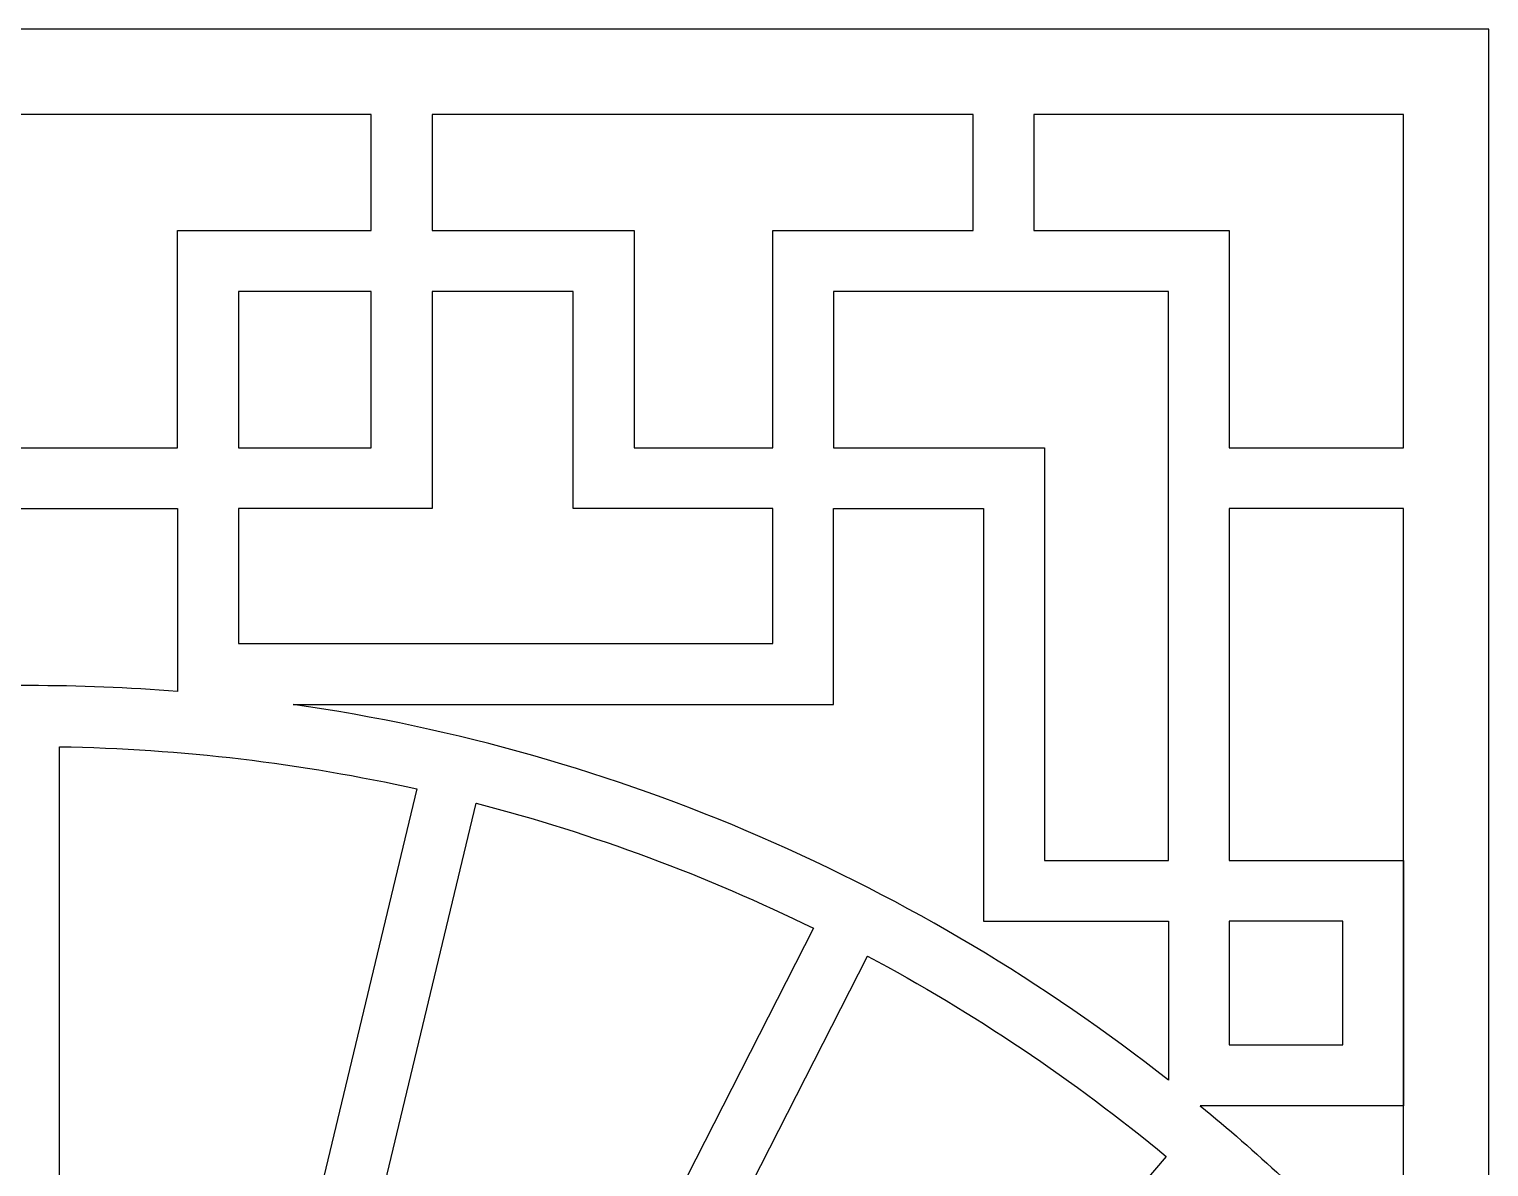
# Model space of a CAD drawing. Header units: centimetres. Extents: x -22.08 to -14.76, y -9 to -1.68.
# Drawn here: x -18.418 to -14.756, y -4.531 to -1.678 of the extents above; entities that cross this region are included whole.
import ezdxf

# ---------------------------------------------------------------- set-up
doc = ezdxf.new("R2010")
doc.units = ezdxf.units.CM
doc.header["$MEASUREMENT"] = 0
doc.layers.add('layer 1', color=7, linetype='Continuous')

msp = doc.modelspace()

# ---------------------------------------------------------------- linework, layer by layer
at = {"layer": 'layer 1', "color": 250}
for points, knots in [([(-22.07872, -1.67779), (-22.07872, -1.67779), (-14.7563, -1.67779), (-14.7563, -1.67779), (-14.7563, -1.67779), (-14.7563, -1.67779), (-14.7563, -9.00021), (-14.7563, -9.00021), (-14.7563, -9.00021), (-14.7563, -9.00021), (-22.07872, -9.00021), (-22.07872, -9.00021), (-22.07872, -9.00021), (-22.07872, -9.00021), (-22.07872, -1.67779), (-22.07872, -1.67779)], [0, 0, 0, 0, 0.2, 0.2, 0.2, 0.2, 0.4, 0.4, 0.4, 0.4, 0.6, 0.6, 0.6, 0.6, 1, 1, 1, 1]), ([(-19.27538, -1.89136), (-19.27538, -1.89136), (-17.55964, -1.89136), (-17.55964, -1.89136), (-17.55964, -1.89136), (-17.55964, -1.89136), (-17.55964, -2.18263), (-17.55964, -2.18263), (-17.55964, -2.18263), (-17.55964, -2.18263), (-18.04509, -2.18263), (-18.04509, -2.18263), (-18.04509, -2.18263), (-18.04509, -2.18263), (-18.04509, -2.72765), (-18.04509, -2.72765), (-18.04509, -2.72765), (-18.29338, -2.72765), (-18.54165, -2.72765), (-18.78993, -2.72765), (-18.78993, -2.72765), (-18.78993, -2.72765), (-18.78993, -2.18263), (-18.78993, -2.18263), (-18.78993, -2.18263), (-18.78993, -2.18263), (-19.27538, -2.18263), (-19.27538, -2.18263), (-19.27538, -2.18263), (-19.27538, -2.18263), (-19.27538, -1.89136), (-19.27538, -1.89136)], [0, 0, 0, 0, 0.1111111, 0.1111111, 0.1111111, 0.1111111, 0.2222222, 0.2222222, 0.2222222, 0.2222222, 0.3333333, 0.3333333, 0.3333333, 0.3333333, 0.4444444, 0.4444444, 0.4444444, 0.4444444, 0.5555556, 0.5555556, 0.5555556, 0.5555556, 0.6666667, 0.6666667, 0.6666667, 0.6666667, 0.7777778, 0.7777778, 0.7777778, 0.7777778, 1, 1, 1, 1]), ([(-17.40709, -1.89136), (-17.40709, -1.89136), (-16.04985, -1.89136), (-16.04985, -1.89136), (-16.04985, -1.89136), (-16.04985, -1.89136), (-16.04985, -2.18263), (-16.04985, -2.18263), (-16.04985, -2.18263), (-16.04985, -2.18263), (-16.55251, -2.18263), (-16.55251, -2.18263), (-16.55251, -2.18263), (-16.55251, -2.18263), (-16.55251, -2.72765), (-16.55251, -2.72765), (-16.55251, -2.72765), (-16.55251, -2.72765), (-16.9001, -2.72765), (-16.9001, -2.72765), (-16.9001, -2.72765), (-16.9001, -2.58266), (-16.9001, -2.32763), (-16.9001, -2.18263), (-16.9001, -2.18263), (-16.9001, -2.18263), (-17.40709, -2.18263), (-17.40709, -2.18263), (-17.40709, -2.18263), (-17.40709, -2.18263), (-17.40709, -1.89136), (-17.40709, -1.89136)], [0, 0, 0, 0, 0.1111111, 0.1111111, 0.1111111, 0.1111111, 0.2222222, 0.2222222, 0.2222222, 0.2222222, 0.3333333, 0.3333333, 0.3333333, 0.3333333, 0.4444444, 0.4444444, 0.4444444, 0.4444444, 0.5555556, 0.5555556, 0.5555556, 0.5555556, 0.6666667, 0.6666667, 0.6666667, 0.6666667, 0.7777778, 0.7777778, 0.7777778, 0.7777778, 1, 1, 1, 1]), ([(-15.8973, -1.89136), (-15.8973, -1.89136), (-14.96988, -1.89136), (-14.96988, -1.89136), (-14.96988, -1.89136), (-14.96988, -1.89136), (-14.96988, -2.72765), (-14.96988, -2.72765), (-14.96988, -2.72765), (-14.96988, -2.72765), (-15.40752, -2.72765), (-15.40752, -2.72765), (-15.40752, -2.72765), (-15.40752, -2.72765), (-15.40752, -2.18263), (-15.40752, -2.18263), (-15.40752, -2.18263), (-15.40752, -2.18263), (-15.8973, -2.18263), (-15.8973, -2.18263), (-15.8973, -2.18263), (-15.8973, -2.18263), (-15.8973, -1.89136), (-15.8973, -1.89136)], [0, 0, 0, 0, 0.1428571, 0.1428571, 0.1428571, 0.1428571, 0.2857143, 0.2857143, 0.2857143, 0.2857143, 0.4285714, 0.4285714, 0.4285714, 0.4285714, 0.5714286, 0.5714286, 0.5714286, 0.5714286, 0.7142857, 0.7142857, 0.7142857, 0.7142857, 1, 1, 1, 1]), ([(-17.89254, -2.8802), (-17.89254, -2.8802), (-17.55964, -2.8802), (-17.55964, -2.8802), (-17.55964, -2.8802), (-17.55964, -2.8802), (-17.47994, -2.8802), (-17.47994, -2.8802), (-17.47994, -2.8802), (-17.47994, -2.8802), (-17.40709, -2.8802), (-17.40709, -2.8802), (-17.40709, -2.8802), (-17.40709, -2.8802), (-17.40709, -2.33519), (-17.40709, -2.33519), (-17.40709, -2.33519), (-17.40709, -2.33519), (-17.05265, -2.33519), (-17.05265, -2.33519), (-17.05265, -2.33519), (-17.05265, -2.33519), (-17.05265, -2.8802), (-17.05265, -2.8802), (-17.05265, -2.8802), (-16.88594, -2.8802), (-16.71923, -2.8802), (-16.55251, -2.8802), (-16.55251, -2.8802), (-16.55251, -2.8802), (-16.55251, -3.21863), (-16.55251, -3.21863), (-16.55251, -3.21863), (-16.55251, -3.21863), (-17.89254, -3.21863), (-17.89254, -3.21863), (-17.89254, -3.21863), (-17.89254, -3.21863), (-17.89254, -2.8802), (-17.89254, -2.8802)], [0, 0, 0, 0, 0.0909091, 0.0909091, 0.0909091, 0.0909091, 0.1818182, 0.1818182, 0.1818182, 0.1818182, 0.2727273, 0.2727273, 0.2727273, 0.2727273, 0.3636364, 0.3636364, 0.3636364, 0.3636364, 0.4545455, 0.4545455, 0.4545455, 0.4545455, 0.5454545, 0.5454545, 0.5454545, 0.5454545, 0.6363636, 0.6363636, 0.6363636, 0.6363636, 0.7272727, 0.7272727, 0.7272727, 0.7272727, 0.8181818, 0.8181818, 0.8181818, 0.8181818, 1, 1, 1, 1]), ([(-17.55964, -2.72765), (-17.55964, -2.72765), (-17.89254, -2.72765), (-17.89254, -2.72765), (-17.89254, -2.72765), (-17.89254, -2.72765), (-17.89254, -2.33519), (-17.89254, -2.33519), (-17.89254, -2.33519), (-17.89254, -2.33519), (-17.55964, -2.33519), (-17.55964, -2.33519), (-17.55964, -2.33519), (-17.55964, -2.33519), (-17.55964, -2.72765), (-17.55964, -2.72765)], [0, 0, 0, 0, 0.2, 0.2, 0.2, 0.2, 0.4, 0.4, 0.4, 0.4, 0.6, 0.6, 0.6, 0.6, 1, 1, 1, 1]), ([(-16.39996, -2.72765), (-16.39996, -2.72765), (-16.39996, -2.33519), (-16.39996, -2.33519), (-16.39996, -2.33519), (-16.39996, -2.33519), (-15.56007, -2.33519), (-15.56007, -2.33519), (-15.56007, -2.33519), (-15.56007, -2.33519), (-15.56007, -3.76244), (-15.56007, -3.76244), (-15.56007, -3.76244), (-15.56007, -3.76244), (-15.87104, -3.76244), (-15.87104, -3.76244), (-15.87104, -3.76244), (-15.87104, -3.76244), (-15.87104, -2.72765), (-15.87104, -2.72765), (-15.87104, -2.72765), (-16.04735, -2.72765), (-16.22366, -2.72765), (-16.39996, -2.72765)], [0, 0, 0, 0, 0.1428571, 0.1428571, 0.1428571, 0.1428571, 0.2857143, 0.2857143, 0.2857143, 0.2857143, 0.4285714, 0.4285714, 0.4285714, 0.4285714, 0.5714286, 0.5714286, 0.5714286, 0.5714286, 0.7142857, 0.7142857, 0.7142857, 0.7142857, 1, 1, 1, 1]), ([(-18.04509, -3.33881), (-18.04509, -3.20227), (-18.04509, -3.01673), (-18.04509, -2.8802), (-18.04509, -2.8802), (-18.29338, -2.8802), (-18.54165, -2.8802), (-18.78993, -2.8802), (-18.78993, -2.8802), (-18.78993, -3.01673), (-18.78993, -3.20227), (-18.78993, -3.33881), (-18.78993, -3.33881), (-18.66705, -3.32896), (-18.54286, -3.3239), (-18.41751, -3.3239), (-18.41751, -3.3239), (-18.29217, -3.3239), (-18.16798, -3.32896), (-18.04509, -3.33881)], [0, 0, 0, 0, 0.1666667, 0.1666667, 0.1666667, 0.1666667, 0.3333333, 0.3333333, 0.3333333, 0.3333333, 0.5, 0.5, 0.5, 0.5, 0.6666667, 0.6666667, 0.6666667, 0.6666667, 1, 1, 1, 1]), ([(-15.56007, -4.31337), (-15.56007, -4.31337), (-15.56007, -3.91499), (-15.56007, -3.91499), (-15.56007, -3.91499), (-15.56007, -3.91499), (-16.02359, -3.91499), (-16.02359, -3.91499), (-16.02359, -3.91499), (-16.02359, -3.5864), (-16.02359, -3.2088), (-16.02359, -2.8802), (-16.02359, -2.8802), (-16.02359, -2.8802), (-16.39996, -2.8802), (-16.39996, -2.8802), (-16.39996, -2.8802), (-16.39996, -3.02753), (-16.39996, -3.22386), (-16.39996, -3.37118), (-16.39996, -3.37118), (-16.39996, -3.37118), (-17.75542, -3.37118), (-17.75542, -3.37118), (-17.75542, -3.37118), (-16.93555, -3.48929), (-16.18389, -3.82333), (-15.56007, -4.31337)], [0, 0, 0, 0, 0.125, 0.125, 0.125, 0.125, 0.25, 0.25, 0.25, 0.25, 0.375, 0.375, 0.375, 0.375, 0.5, 0.5, 0.5, 0.5, 0.625, 0.625, 0.625, 0.625, 0.75, 0.75, 0.75, 0.75, 1, 1, 1, 1]), ([(-14.96988, -2.8802), (-14.96988, -2.8802), (-14.96988, -3.76244), (-14.96988, -3.76244), (-14.96988, -3.76244), (-15.11576, -3.76244), (-15.26164, -3.76244), (-15.40752, -3.76244), (-15.40752, -3.76244), (-15.40752, -3.76244), (-15.40752, -2.8802), (-15.40752, -2.8802), (-15.40752, -2.8802), (-15.40752, -2.8802), (-14.96988, -2.8802), (-14.96988, -2.8802)], [0, 0, 0, 0, 0.2, 0.2, 0.2, 0.2, 0.4, 0.4, 0.4, 0.4, 0.6, 0.6, 0.6, 0.6, 1, 1, 1, 1]), ([(-18.00606, -5.92088), (-18.00606, -5.92088), (-17.4448, -3.58306), (-17.4448, -3.58306), (-17.4448, -3.58306), (-17.73423, -3.51861), (-18.03406, -3.48234), (-18.34124, -3.47717), (-18.34124, -3.47717), (-18.34124, -3.47717), (-18.34124, -5.88131), (-18.34124, -5.88131), (-18.34124, -5.88131), (-18.22697, -5.88547), (-18.115, -5.89889), (-18.00606, -5.92088)], [0, 0, 0, 0, 0.2, 0.2, 0.2, 0.2, 0.4, 0.4, 0.4, 0.4, 0.6, 0.6, 0.6, 0.6, 1, 1, 1, 1]), ([(-17.54135, -6.07385), (-17.54135, -6.07385), (-16.45033, -3.93261), (-16.45033, -3.93261), (-16.45033, -3.93261), (-16.71857, -3.80087), (-17.00174, -3.69517), (-17.2965, -3.61882), (-17.2965, -3.61882), (-17.2965, -3.61882), (-17.85775, -5.95656), (-17.85775, -5.95656), (-17.85775, -5.95656), (-17.74843, -5.9872), (-17.64269, -6.02655), (-17.54135, -6.07385)], [0, 0, 0, 0, 0.2, 0.2, 0.2, 0.2, 0.4, 0.4, 0.4, 0.4, 0.6, 0.6, 0.6, 0.6, 1, 1, 1, 1]), ([(-14.96988, -4.37766), (-14.96988, -4.37766), (-14.96988, -3.76244), (-14.96988, -3.76244), (-14.96988, -3.76244), (-14.96988, -3.76244), (-14.96988, -4.37766), (-14.96988, -4.37766)], [0, 0, 0, 0, 0.3333333, 0.3333333, 0.3333333, 0.3333333, 1, 1, 1, 1]), ([(-15.12242, -3.91499), (-15.12242, -3.91499), (-15.12242, -4.22511), (-15.12242, -4.22511), (-15.12242, -4.22511), (-15.12242, -4.22511), (-15.40752, -4.22511), (-15.40752, -4.22511), (-15.40752, -4.22511), (-15.40752, -4.22511), (-15.40752, -3.91499), (-15.40752, -3.91499), (-15.40752, -3.91499), (-15.40752, -3.91499), (-15.12242, -3.91499), (-15.12242, -3.91499)], [0, 0, 0, 0, 0.2, 0.2, 0.2, 0.2, 0.4, 0.4, 0.4, 0.4, 0.6, 0.6, 0.6, 0.6, 1, 1, 1, 1]), ([(-17.12556, -6.33129), (-17.12556, -6.33129), (-15.56553, -4.50473), (-15.56553, -4.50473), (-15.56553, -4.50473), (-15.79696, -4.31334), (-16.0478, -4.14468), (-16.31458, -4.00219), (-16.31458, -4.00219), (-16.31458, -4.00219), (-17.4056, -6.14344), (-17.4056, -6.14344), (-17.4056, -6.14344), (-17.30708, -6.19857), (-17.21344, -6.26146), (-17.12556, -6.33129)], [0, 0, 0, 0, 0.2, 0.2, 0.2, 0.2, 0.4, 0.4, 0.4, 0.4, 0.6, 0.6, 0.6, 0.6, 1, 1, 1, 1]), ([(-14.96988, -4.37766), (-14.96988, -4.37766), (-14.96988, -5.72692), (-14.96988, -5.72692), (-14.96988, -5.72692), (-15.28307, -5.72692), (-15.59626, -5.72692), (-15.90946, -5.72692), (-15.90946, -5.72692), (-15.90946, -5.72692), (-14.97705, -4.85743), (-14.97705, -4.85743), (-14.97705, -4.85743), (-15.01114, -4.81969), (-15.04589, -4.78256), (-15.08119, -4.74596), (-15.08119, -4.74596), (-15.20684, -4.61563), (-15.34008, -4.49267), (-15.48006, -4.37766), (-15.48006, -4.37766), (-15.31, -4.37766), (-15.13994, -4.37766), (-14.96988, -4.37766)], [0, 0, 0, 0, 0.1428571, 0.1428571, 0.1428571, 0.1428571, 0.2857143, 0.2857143, 0.2857143, 0.2857143, 0.4285714, 0.4285714, 0.4285714, 0.4285714, 0.5714286, 0.5714286, 0.5714286, 0.5714286, 0.7142857, 0.7142857, 0.7142857, 0.7142857, 1, 1, 1, 1])]:
    msp.add_open_spline(points, degree=3, knots=knots, dxfattribs=at)
at = {"layer": 'layer 1', "color": 250, "lineweight": 9}
for points, knots in [([(-22.07872, -1.67779), (-22.07872, -1.67779), (-14.7563, -1.67779), (-14.7563, -1.67779), (-14.7563, -1.67779), (-14.7563, -1.67779), (-14.7563, -9.00021), (-14.7563, -9.00021), (-14.7563, -9.00021), (-14.7563, -9.00021), (-22.07872, -9.00021), (-22.07872, -9.00021), (-22.07872, -9.00021), (-22.07872, -9.00021), (-22.07872, -1.67779), (-22.07872, -1.67779)], [0, 0, 0, 0, 0.2, 0.2, 0.2, 0.2, 0.4, 0.4, 0.4, 0.4, 0.6, 0.6, 0.6, 0.6, 1, 1, 1, 1]), ([(-19.27538, -1.89136), (-19.27538, -1.89136), (-17.55964, -1.89136), (-17.55964, -1.89136), (-17.55964, -1.89136), (-17.55964, -1.89136), (-17.55964, -2.18263), (-17.55964, -2.18263), (-17.55964, -2.18263), (-17.55964, -2.18263), (-18.04509, -2.18263), (-18.04509, -2.18263), (-18.04509, -2.18263), (-18.04509, -2.18263), (-18.04509, -2.72765), (-18.04509, -2.72765), (-18.04509, -2.72765), (-18.29338, -2.72765), (-18.54165, -2.72765), (-18.78993, -2.72765), (-18.78993, -2.72765), (-18.78993, -2.72765), (-18.78993, -2.18263), (-18.78993, -2.18263), (-18.78993, -2.18263), (-18.78993, -2.18263), (-19.27538, -2.18263), (-19.27538, -2.18263), (-19.27538, -2.18263), (-19.27538, -2.18263), (-19.27538, -1.89136), (-19.27538, -1.89136)], [0, 0, 0, 0, 0.1111111, 0.1111111, 0.1111111, 0.1111111, 0.2222222, 0.2222222, 0.2222222, 0.2222222, 0.3333333, 0.3333333, 0.3333333, 0.3333333, 0.4444444, 0.4444444, 0.4444444, 0.4444444, 0.5555556, 0.5555556, 0.5555556, 0.5555556, 0.6666667, 0.6666667, 0.6666667, 0.6666667, 0.7777778, 0.7777778, 0.7777778, 0.7777778, 1, 1, 1, 1]), ([(-17.40709, -1.89136), (-17.40709, -1.89136), (-16.04985, -1.89136), (-16.04985, -1.89136), (-16.04985, -1.89136), (-16.04985, -1.89136), (-16.04985, -2.18263), (-16.04985, -2.18263), (-16.04985, -2.18263), (-16.04985, -2.18263), (-16.55251, -2.18263), (-16.55251, -2.18263), (-16.55251, -2.18263), (-16.55251, -2.18263), (-16.55251, -2.72765), (-16.55251, -2.72765), (-16.55251, -2.72765), (-16.55251, -2.72765), (-16.9001, -2.72765), (-16.9001, -2.72765), (-16.9001, -2.72765), (-16.9001, -2.58266), (-16.9001, -2.32763), (-16.9001, -2.18263), (-16.9001, -2.18263), (-16.9001, -2.18263), (-17.40709, -2.18263), (-17.40709, -2.18263), (-17.40709, -2.18263), (-17.40709, -2.18263), (-17.40709, -1.89136), (-17.40709, -1.89136)], [0, 0, 0, 0, 0.1111111, 0.1111111, 0.1111111, 0.1111111, 0.2222222, 0.2222222, 0.2222222, 0.2222222, 0.3333333, 0.3333333, 0.3333333, 0.3333333, 0.4444444, 0.4444444, 0.4444444, 0.4444444, 0.5555556, 0.5555556, 0.5555556, 0.5555556, 0.6666667, 0.6666667, 0.6666667, 0.6666667, 0.7777778, 0.7777778, 0.7777778, 0.7777778, 1, 1, 1, 1]), ([(-15.8973, -1.89136), (-15.8973, -1.89136), (-14.96988, -1.89136), (-14.96988, -1.89136), (-14.96988, -1.89136), (-14.96988, -1.89136), (-14.96988, -2.72765), (-14.96988, -2.72765), (-14.96988, -2.72765), (-14.96988, -2.72765), (-15.40752, -2.72765), (-15.40752, -2.72765), (-15.40752, -2.72765), (-15.40752, -2.72765), (-15.40752, -2.18263), (-15.40752, -2.18263), (-15.40752, -2.18263), (-15.40752, -2.18263), (-15.8973, -2.18263), (-15.8973, -2.18263), (-15.8973, -2.18263), (-15.8973, -2.18263), (-15.8973, -1.89136), (-15.8973, -1.89136)], [0, 0, 0, 0, 0.1428571, 0.1428571, 0.1428571, 0.1428571, 0.2857143, 0.2857143, 0.2857143, 0.2857143, 0.4285714, 0.4285714, 0.4285714, 0.4285714, 0.5714286, 0.5714286, 0.5714286, 0.5714286, 0.7142857, 0.7142857, 0.7142857, 0.7142857, 1, 1, 1, 1]), ([(-17.89254, -2.8802), (-17.89254, -2.8802), (-17.55964, -2.8802), (-17.55964, -2.8802), (-17.55964, -2.8802), (-17.55964, -2.8802), (-17.47994, -2.8802), (-17.47994, -2.8802), (-17.47994, -2.8802), (-17.47994, -2.8802), (-17.40709, -2.8802), (-17.40709, -2.8802), (-17.40709, -2.8802), (-17.40709, -2.8802), (-17.40709, -2.33519), (-17.40709, -2.33519), (-17.40709, -2.33519), (-17.40709, -2.33519), (-17.05265, -2.33519), (-17.05265, -2.33519), (-17.05265, -2.33519), (-17.05265, -2.33519), (-17.05265, -2.8802), (-17.05265, -2.8802), (-17.05265, -2.8802), (-16.88594, -2.8802), (-16.71923, -2.8802), (-16.55251, -2.8802), (-16.55251, -2.8802), (-16.55251, -2.8802), (-16.55251, -3.21863), (-16.55251, -3.21863), (-16.55251, -3.21863), (-16.55251, -3.21863), (-17.89254, -3.21863), (-17.89254, -3.21863), (-17.89254, -3.21863), (-17.89254, -3.21863), (-17.89254, -2.8802), (-17.89254, -2.8802)], [0, 0, 0, 0, 0.0909091, 0.0909091, 0.0909091, 0.0909091, 0.1818182, 0.1818182, 0.1818182, 0.1818182, 0.2727273, 0.2727273, 0.2727273, 0.2727273, 0.3636364, 0.3636364, 0.3636364, 0.3636364, 0.4545455, 0.4545455, 0.4545455, 0.4545455, 0.5454545, 0.5454545, 0.5454545, 0.5454545, 0.6363636, 0.6363636, 0.6363636, 0.6363636, 0.7272727, 0.7272727, 0.7272727, 0.7272727, 0.8181818, 0.8181818, 0.8181818, 0.8181818, 1, 1, 1, 1]), ([(-17.55964, -2.72765), (-17.55964, -2.72765), (-17.89254, -2.72765), (-17.89254, -2.72765), (-17.89254, -2.72765), (-17.89254, -2.72765), (-17.89254, -2.33519), (-17.89254, -2.33519), (-17.89254, -2.33519), (-17.89254, -2.33519), (-17.55964, -2.33519), (-17.55964, -2.33519), (-17.55964, -2.33519), (-17.55964, -2.33519), (-17.55964, -2.72765), (-17.55964, -2.72765)], [0, 0, 0, 0, 0.2, 0.2, 0.2, 0.2, 0.4, 0.4, 0.4, 0.4, 0.6, 0.6, 0.6, 0.6, 1, 1, 1, 1]), ([(-16.39996, -2.72765), (-16.39996, -2.72765), (-16.39996, -2.33519), (-16.39996, -2.33519), (-16.39996, -2.33519), (-16.39996, -2.33519), (-15.56007, -2.33519), (-15.56007, -2.33519), (-15.56007, -2.33519), (-15.56007, -2.33519), (-15.56007, -3.76244), (-15.56007, -3.76244), (-15.56007, -3.76244), (-15.56007, -3.76244), (-15.87104, -3.76244), (-15.87104, -3.76244), (-15.87104, -3.76244), (-15.87104, -3.76244), (-15.87104, -2.72765), (-15.87104, -2.72765), (-15.87104, -2.72765), (-16.04735, -2.72765), (-16.22366, -2.72765), (-16.39996, -2.72765)], [0, 0, 0, 0, 0.1428571, 0.1428571, 0.1428571, 0.1428571, 0.2857143, 0.2857143, 0.2857143, 0.2857143, 0.4285714, 0.4285714, 0.4285714, 0.4285714, 0.5714286, 0.5714286, 0.5714286, 0.5714286, 0.7142857, 0.7142857, 0.7142857, 0.7142857, 1, 1, 1, 1]), ([(-18.04509, -3.33881), (-18.04509, -3.20227), (-18.04509, -3.01673), (-18.04509, -2.8802), (-18.04509, -2.8802), (-18.29338, -2.8802), (-18.54165, -2.8802), (-18.78993, -2.8802), (-18.78993, -2.8802), (-18.78993, -3.01673), (-18.78993, -3.20227), (-18.78993, -3.33881), (-18.78993, -3.33881), (-18.66705, -3.32896), (-18.54286, -3.3239), (-18.41751, -3.3239), (-18.41751, -3.3239), (-18.29217, -3.3239), (-18.16798, -3.32896), (-18.04509, -3.33881)], [0, 0, 0, 0, 0.1666667, 0.1666667, 0.1666667, 0.1666667, 0.3333333, 0.3333333, 0.3333333, 0.3333333, 0.5, 0.5, 0.5, 0.5, 0.6666667, 0.6666667, 0.6666667, 0.6666667, 1, 1, 1, 1]), ([(-15.56007, -4.31337), (-15.56007, -4.31337), (-15.56007, -3.91499), (-15.56007, -3.91499), (-15.56007, -3.91499), (-15.56007, -3.91499), (-16.02359, -3.91499), (-16.02359, -3.91499), (-16.02359, -3.91499), (-16.02359, -3.5864), (-16.02359, -3.2088), (-16.02359, -2.8802), (-16.02359, -2.8802), (-16.02359, -2.8802), (-16.39996, -2.8802), (-16.39996, -2.8802), (-16.39996, -2.8802), (-16.39996, -3.02753), (-16.39996, -3.22386), (-16.39996, -3.37118), (-16.39996, -3.37118), (-16.39996, -3.37118), (-17.75542, -3.37118), (-17.75542, -3.37118), (-17.75542, -3.37118), (-16.93555, -3.48929), (-16.18389, -3.82333), (-15.56007, -4.31337)], [0, 0, 0, 0, 0.125, 0.125, 0.125, 0.125, 0.25, 0.25, 0.25, 0.25, 0.375, 0.375, 0.375, 0.375, 0.5, 0.5, 0.5, 0.5, 0.625, 0.625, 0.625, 0.625, 0.75, 0.75, 0.75, 0.75, 1, 1, 1, 1]), ([(-14.96988, -2.8802), (-14.96988, -2.8802), (-14.96988, -3.76244), (-14.96988, -3.76244), (-14.96988, -3.76244), (-15.11576, -3.76244), (-15.26164, -3.76244), (-15.40752, -3.76244), (-15.40752, -3.76244), (-15.40752, -3.76244), (-15.40752, -2.8802), (-15.40752, -2.8802), (-15.40752, -2.8802), (-15.40752, -2.8802), (-14.96988, -2.8802), (-14.96988, -2.8802)], [0, 0, 0, 0, 0.2, 0.2, 0.2, 0.2, 0.4, 0.4, 0.4, 0.4, 0.6, 0.6, 0.6, 0.6, 1, 1, 1, 1]), ([(-18.00606, -5.92088), (-18.00606, -5.92088), (-17.4448, -3.58306), (-17.4448, -3.58306), (-17.4448, -3.58306), (-17.73423, -3.51861), (-18.03406, -3.48234), (-18.34124, -3.47717), (-18.34124, -3.47717), (-18.34124, -3.47717), (-18.34124, -5.88131), (-18.34124, -5.88131), (-18.34124, -5.88131), (-18.22697, -5.88547), (-18.115, -5.89889), (-18.00606, -5.92088)], [0, 0, 0, 0, 0.2, 0.2, 0.2, 0.2, 0.4, 0.4, 0.4, 0.4, 0.6, 0.6, 0.6, 0.6, 1, 1, 1, 1]), ([(-17.54135, -6.07385), (-17.54135, -6.07385), (-16.45033, -3.93261), (-16.45033, -3.93261), (-16.45033, -3.93261), (-16.71857, -3.80087), (-17.00174, -3.69517), (-17.2965, -3.61882), (-17.2965, -3.61882), (-17.2965, -3.61882), (-17.85775, -5.95656), (-17.85775, -5.95656), (-17.85775, -5.95656), (-17.74843, -5.9872), (-17.64269, -6.02655), (-17.54135, -6.07385)], [0, 0, 0, 0, 0.2, 0.2, 0.2, 0.2, 0.4, 0.4, 0.4, 0.4, 0.6, 0.6, 0.6, 0.6, 1, 1, 1, 1]), ([(-15.12242, -3.91499), (-15.12242, -3.91499), (-15.12242, -4.22511), (-15.12242, -4.22511), (-15.12242, -4.22511), (-15.12242, -4.22511), (-15.40752, -4.22511), (-15.40752, -4.22511), (-15.40752, -4.22511), (-15.40752, -4.22511), (-15.40752, -3.91499), (-15.40752, -3.91499), (-15.40752, -3.91499), (-15.40752, -3.91499), (-15.12242, -3.91499), (-15.12242, -3.91499)], [0, 0, 0, 0, 0.2, 0.2, 0.2, 0.2, 0.4, 0.4, 0.4, 0.4, 0.6, 0.6, 0.6, 0.6, 1, 1, 1, 1]), ([(-17.12556, -6.33129), (-17.12556, -6.33129), (-15.56553, -4.50473), (-15.56553, -4.50473), (-15.56553, -4.50473), (-15.79696, -4.31334), (-16.0478, -4.14468), (-16.31458, -4.00219), (-16.31458, -4.00219), (-16.31458, -4.00219), (-17.4056, -6.14344), (-17.4056, -6.14344), (-17.4056, -6.14344), (-17.30708, -6.19857), (-17.21344, -6.26146), (-17.12556, -6.33129)], [0, 0, 0, 0, 0.2, 0.2, 0.2, 0.2, 0.4, 0.4, 0.4, 0.4, 0.6, 0.6, 0.6, 0.6, 1, 1, 1, 1]), ([(-14.96988, -4.37766), (-14.96988, -4.37766), (-14.96988, -5.72692), (-14.96988, -5.72692), (-14.96988, -5.72692), (-15.28307, -5.72692), (-15.59626, -5.72692), (-15.90946, -5.72692), (-15.90946, -5.72692), (-15.90946, -5.72692), (-14.97705, -4.85743), (-14.97705, -4.85743), (-14.97705, -4.85743), (-15.01114, -4.81969), (-15.04589, -4.78256), (-15.08119, -4.74596), (-15.08119, -4.74596), (-15.20684, -4.61563), (-15.34008, -4.49267), (-15.48006, -4.37766), (-15.48006, -4.37766), (-15.31, -4.37766), (-15.13994, -4.37766), (-14.96988, -4.37766)], [0, 0, 0, 0, 0.1428571, 0.1428571, 0.1428571, 0.1428571, 0.2857143, 0.2857143, 0.2857143, 0.2857143, 0.4285714, 0.4285714, 0.4285714, 0.4285714, 0.5714286, 0.5714286, 0.5714286, 0.5714286, 0.7142857, 0.7142857, 0.7142857, 0.7142857, 1, 1, 1, 1])]:
    msp.add_open_spline(points, degree=3, knots=knots, dxfattribs=at)
msp.add_open_spline([(-14.96988, -4.37766), (-14.96988, -4.37766), (-14.96988, -3.76244), (-14.96988, -3.76244)], degree=3, dxfattribs=at)

doc.saveas('drawing.dxf')
